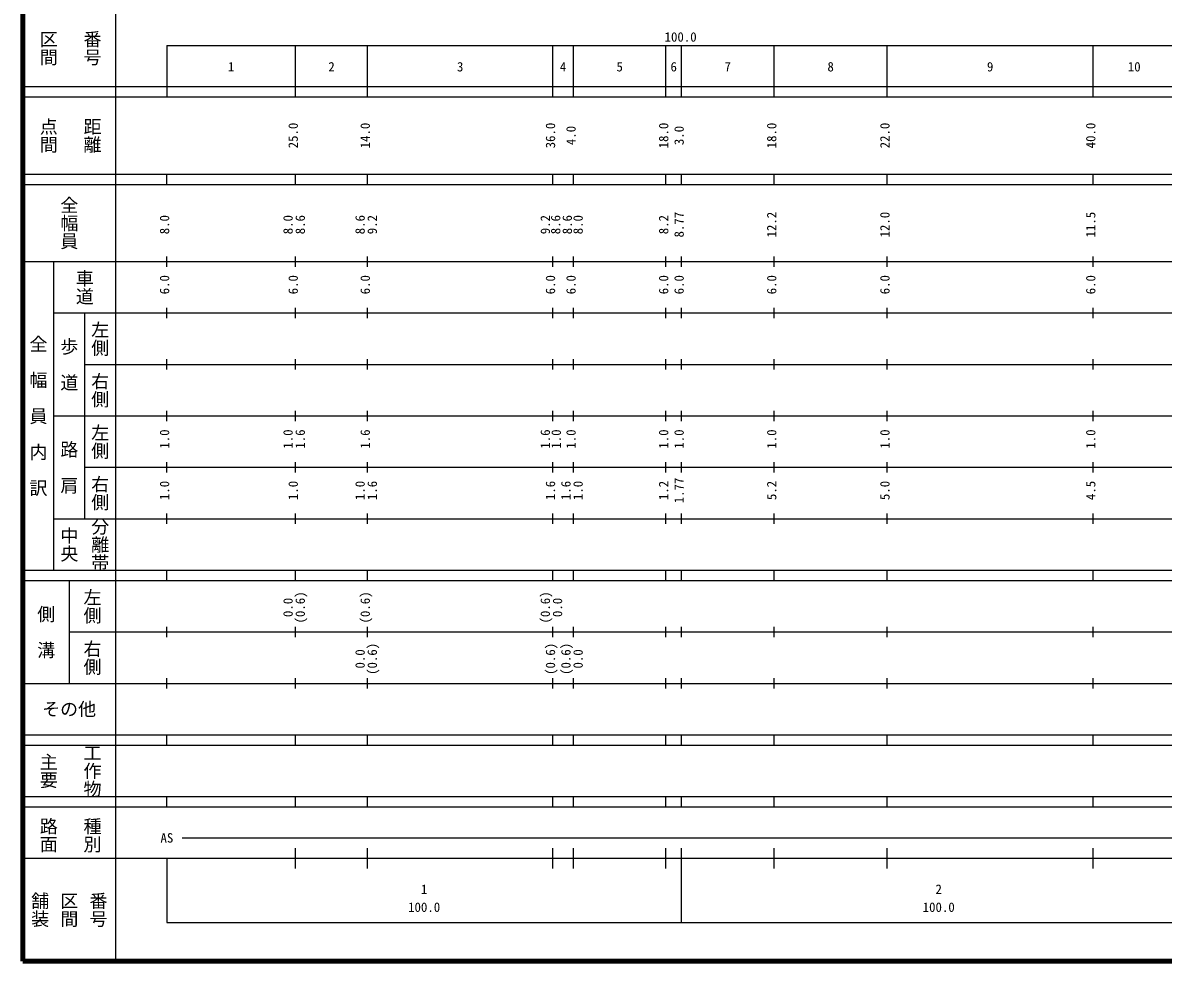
# Model space of a CAD drawing. Units: millimetres on the paper, enlarged 1000 times. Extents: x 40000 to 317837911, y 20000 to 311631276.
# Drawn here: x 40000 to 261629, y 20000 to 202409 of the extents above; entities that cross this region are included whole.
import ezdxf
from ezdxf.enums import TextEntityAlignment as Align

# ---------------------------------------------------------------- set-up
doc = ezdxf.new("R2010")
doc.units = ezdxf.units.MM
doc.header["$LTSCALE"] = 1000
doc.layers.add('M-TTL', color=2, linetype='Continuous', lineweight=140)
doc.layers.add('M-TTL-BAND', color=7, linetype='Continuous', lineweight=25)
doc.styles.add('@ＭＳ ゴシック', font='')
doc.styles.add('ＭＳ ゴシック', font='')
doc.styles.get('@ＭＳ ゴシック').set_extended_font_data('@MS Gothic')
doc.styles.get('ＭＳ ゴシック').set_extended_font_data('MS Gothic')

msp = doc.modelspace()

# ---------------------------------------------------------------- linework, layer by layer
at = {"layer": 'M-TTL'}
for p, q in [((40000, 380000), (40000, 20000)), ((40000, 20000), (680000, 20000))]:
    msp.add_line(p, q, dxfattribs=at)
at = {"layer": 'M-TTL-BAND'}
for p, q in [((58000, 370000), (58000, 20000)), ((68000, 198000), (579000, 198000)), ((68000, 198000), (68000, 188000)), ((93000, 188000), (93000, 198000)), ((107000, 188000), (107000, 198000)), ((143000, 188000), (143000, 198000)), ((147000, 188000), (147000, 198000)), ((165000, 188000), (165000, 198000)), ((168000, 188000), (168000, 198000)), ((186000, 188000), (186000, 198000)), ((208000, 188000), (208000, 198000)), ((248000, 188000), (248000, 198000)), ((40000, 190000), (579000, 190000)), ((40000, 188000), (579000, 188000)), ((40000, 173000), (579000, 173000)), ((68000, 171000), (68000, 173000)), ((93000, 171000), (93000, 173000)), ((107000, 171000), (107000, 173000)), ((143000, 171000), (143000, 173000)), ((147000, 171000), (147000, 173000)), ((165000, 171000), (165000, 173000)), ((168000, 171000), (168000, 173000)), ((186000, 171000), (186000, 173000)), ((208000, 171000), (208000, 173000)), ((248000, 171000), (248000, 173000)), ((40000, 171000), (579000, 171000)), ((40000, 156000), (579000, 156000)), ((46000, 96000), (46000, 156000)), ((68000, 155000), (68000, 157000)), ((93000, 155000), (93000, 157000)), ((107000, 155000), (107000, 157000)), ((143000, 155000), (143000, 157000)), ((147000, 155000), (147000, 157000)), ((165000, 155000), (165000, 157000)), ((168000, 155000), (168000, 157000)), ((186000, 155000), (186000, 157000)), ((208000, 155000), (208000, 157000)), ((248000, 155000), (248000, 157000)), ((68000, 145000), (68000, 147000)), ((93000, 145000), (93000, 147000)), ((107000, 145000), (107000, 147000)), ((143000, 145000), (143000, 147000)), ((147000, 145000), (147000, 147000)), ((165000, 145000), (165000, 147000)), ((168000, 145000), (168000, 147000)), ((186000, 145000), (186000, 147000)), ((208000, 145000), (208000, 147000)), ((248000, 145000), (248000, 147000)), ((46000, 146000), (579000, 146000)), ((52000, 146000), (52000, 106000)), ((52000, 136000), (579000, 136000)), ((68000, 135000), (68000, 137000)), ((93000, 135000), (93000, 137000)), ((107000, 135000), (107000, 137000)), ((143000, 135000), (143000, 137000)), ((147000, 135000), (147000, 137000)), ((165000, 135000), (165000, 137000)), ((168000, 135000), (168000, 137000)), ((186000, 135000), (186000, 137000)), ((208000, 135000), (208000, 137000)), ((248000, 135000), (248000, 137000)), ((68000, 125000), (68000, 127000)), ((93000, 125000), (93000, 127000)), ((107000, 125000), (107000, 127000)), ((143000, 125000), (143000, 127000)), ((147000, 125000), (147000, 127000)), ((165000, 125000), (165000, 127000)), ((168000, 125000), (168000, 127000)), ((186000, 125000), (186000, 127000)), ((208000, 125000), (208000, 127000)), ((248000, 125000), (248000, 127000)), ((46000, 126000), (579000, 126000)), ((52000, 116000), (579000, 116000)), ((68000, 115000), (68000, 117000)), ((93000, 115000), (93000, 117000)), ((107000, 115000), (107000, 117000)), ((143000, 115000), (143000, 117000)), ((147000, 115000), (147000, 117000)), ((165000, 115000), (165000, 117000)), ((168000, 115000), (168000, 117000)), ((186000, 115000), (186000, 117000)), ((208000, 115000), (208000, 117000)), ((248000, 115000), (248000, 117000)), ((68000, 105000), (68000, 107000)), ((93000, 105000), (93000, 107000)), ((107000, 105000), (107000, 107000)), ((143000, 105000), (143000, 107000)), ((147000, 105000), (147000, 107000)), ((165000, 105000), (165000, 107000)), ((168000, 105000), (168000, 107000)), ((186000, 105000), (186000, 107000)), ((208000, 105000), (208000, 107000)), ((248000, 105000), (248000, 107000)), ((46000, 106000), (579000, 106000)), ((40000, 96000), (579000, 96000)), ((68000, 94000), (68000, 96000)), ((93000, 94000), (93000, 96000)), ((107000, 94000), (107000, 96000)), ((143000, 94000), (143000, 96000)), ((147000, 94000), (147000, 96000)), ((165000, 94000), (165000, 96000)), ((168000, 94000), (168000, 96000)), ((186000, 94000), (186000, 96000)), ((208000, 94000), (208000, 96000)), ((248000, 94000), (248000, 96000)), ((40000, 94000), (579000, 94000)), ((49000, 94000), (49000, 74000)), ((68000, 83000), (68000, 85000)), ((93000, 83000), (93000, 85000)), ((107000, 83000), (107000, 85000)), ((143000, 83000), (143000, 85000)), ((147000, 83000), (147000, 85000)), ((165000, 83000), (165000, 85000)), ((168000, 83000), (168000, 85000)), ((186000, 83000), (186000, 85000)), ((208000, 83000), (208000, 85000)), ((248000, 83000), (248000, 85000)), ((49000, 84000), (579000, 84000)), ((40000, 74000), (579000, 74000)), ((68000, 73000), (68000, 75000)), ((93000, 73000), (93000, 75000)), ((107000, 73000), (107000, 75000)), ((143000, 73000), (143000, 75000)), ((147000, 73000), (147000, 75000)), ((165000, 73000), (165000, 75000)), ((168000, 73000), (168000, 75000)), ((186000, 73000), (186000, 75000)), ((208000, 73000), (208000, 75000)), ((248000, 73000), (248000, 75000)), ((40000, 64000), (579000, 64000)), ((68000, 62000), (68000, 64000)), ((93000, 62000), (93000, 64000)), ((107000, 62000), (107000, 64000)), ((143000, 62000), (143000, 64000)), ((147000, 62000), (147000, 64000)), ((165000, 62000), (165000, 64000)), ((168000, 62000), (168000, 64000)), ((186000, 62000), (186000, 64000)), ((208000, 62000), (208000, 64000)), ((248000, 62000), (248000, 64000)), ((40000, 62000), (579000, 62000)), ((40000, 52000), (579000, 52000)), ((68000, 50000), (68000, 52000)), ((93000, 50000), (93000, 52000)), ((107000, 50000), (107000, 52000)), ((143000, 50000), (143000, 52000)), ((147000, 50000), (147000, 52000)), ((165000, 50000), (165000, 52000)), ((168000, 50000), (168000, 52000)), ((186000, 50000), (186000, 52000)), ((208000, 50000), (208000, 52000)), ((248000, 50000), (248000, 52000)), ((40000, 50000), (579000, 50000)), ((71000, 44000), (565000, 44000)), ((40000, 40000), (579000, 40000)), ((68000, 40000), (68000, 27500)), ((93000, 38000), (93000, 42000)), ((107000, 38000), (107000, 42000)), ((143000, 38000), (143000, 42000)), ((147000, 38000), (147000, 42000)), ((165000, 38000), (165000, 42000)), ((168000, 27500), (168000, 42000)), ((186000, 38000), (186000, 42000)), ((208000, 38000), (208000, 42000)), ((248000, 38000), (248000, 42000)), ((68000, 27500), (579000, 27500))]:
    msp.add_line(p, q, dxfattribs=at)

# ---------------------------------------------------------------- texts
at = {"layer": 'M-TTL-BAND', "style": '@ＭＳ ゴシック'}
for s, p in [('区間', (45000, 197500)), ('番号', (53500, 197500)), ('点間', (45000, 180500)), ('距離', (53500, 180500)), ('全幅員', (49000, 163500)), ('車道', (52000, 151000)), ('左側', (55000, 141000)), ('全\u3000幅\u3000員\u3000内\u3000訳', (43000, 126000)), ('歩\u3000道', (49000, 136000)), ('右側', (55000, 131000)), ('左側', (55000, 121000)), ('路\u3000肩', (49000, 116000)), ('右側', (55000, 111000)), ('中央', (49000, 101000)), ('分離帯', (55000, 101000)), ('左側', (53500, 89000)), ('側\u3000溝', (44500, 84000)), ('右側', (53500, 79000)), ('主要', (45000, 57000)), ('工作物', (53500, 57000)), ('路面', (45000, 44500)), ('種別', (53500, 44500)), ('舗装', (43333, 30000)), ('番号', (54667, 30000)), ('区間', (49000, 30000))]:
    msp.add_text(s, height=2566, rotation=270, dxfattribs=at).set_placement(p, align=Align.MIDDLE_CENTER)
at = {"layer": 'M-TTL-BAND', "style": 'ＭＳ ゴシック'}
for s, p in [('100.0', (167844, 198195)), ('1', (80500, 192405)), ('2', (100000, 192405)), ('3', (125000, 192405)), ('4', (145000, 192405)), ('5', (156000, 192405)), ('6', (166500, 192405)), ('7', (177000, 192405)), ('8', (197000, 192405)), ('9', (228000, 192405)), ('10', (256000, 192405)), ('AS', (68000, 42500)), ('1', (118000, 32523)), ('2', (218000, 32523)), ('100.0', (118000, 29033)), ('100.0', (218000, 29033))]:
    msp.add_text(s, height=1833, dxfattribs=at).set_placement(p, align=Align.BOTTOM_CENTER)
for s, p in [('25.0', (94000, 180500)), ('14.0', (108000, 180500)), ('36.0', (144000, 180500)), ('4.0', (148000, 180500)), ('18.0', (166000, 180500)), ('3.0', (169000, 180500)), ('18.0', (187000, 180500)), ('22.0', (209000, 180500)), ('40.0', (249000, 180500)), ('8.0', (69000, 163174)), ('8.0', (93000, 163174)), ('8.6', (95370, 163174)), ('8.6', (107000, 163174)), ('9.2', (109370, 163174)), ('9.2', (143000, 163174)), ('8.6', (145014, 163174)), ('8.6', (147271, 163174)), ('8.0', (149370, 163174)), ('8.2', (166000, 163174)), ('8.77', (169000, 163174)), ('12.2', (187000, 163174)), ('12.0', (209000, 163174)), ('11.5', (249000, 163174)), ('6.0', (69000, 151500)), ('6.0', (94000, 151500)), ('6.0', (108000, 151500)), ('6.0', (144000, 151500)), ('6.0', (148000, 151500)), ('6.0', (166000, 151500)), ('6.0', (169000, 151500)), ('6.0', (187000, 151500)), ('6.0', (209000, 151500)), ('6.0', (249000, 151500)), ('1.0', (69000, 121500)), ('1.0', (93000, 121500)), ('1.6', (95370, 121500)), ('1.6', (108000, 121500)), ('1.6', (143000, 121500)), ('1.0', (145119, 121500)), ('1.0', (148000, 121500)), ('1.0', (166000, 121500)), ('1.0', (169000, 121500)), ('1.0', (187000, 121500)), ('1.0', (209000, 121500)), ('1.0', (249000, 121500)), ('1.0', (69000, 111500)), ('1.0', (94000, 111500)), ('1.0', (107000, 111500)), ('1.6', (109370, 111500)), ('1.6', (144000, 111500)), ('1.6', (147000, 111500)), ('1.0', (149370, 111500)), ('1.2', (166000, 111500)), ('1.77', (169000, 111500)), ('5.2', (187000, 111500)), ('5.0', (209000, 111500)), ('4.5', (249000, 111500)), ('(0.6)', (95370, 88764)), ('(0.6)', (108000, 88764)), ('(0.6)', (143000, 88764)), ('0.0', (93000, 88764)), ('0.0', (145370, 88764)), ('0.0', (107000, 78764)), ('(0.6)', (109370, 78764)), ('(0.6)', (144000, 78764)), ('(0.6)', (147000, 78764)), ('0.0', (149370, 78764))]:
    msp.add_text(s, height=1833, rotation=90, dxfattribs=at).set_placement(p, align=Align.BOTTOM_CENTER)
msp.add_text('その他', height=2566, dxfattribs=at).set_placement((49000, 69000), align=Align.MIDDLE_CENTER)

doc.saveas('drawing.dxf')
